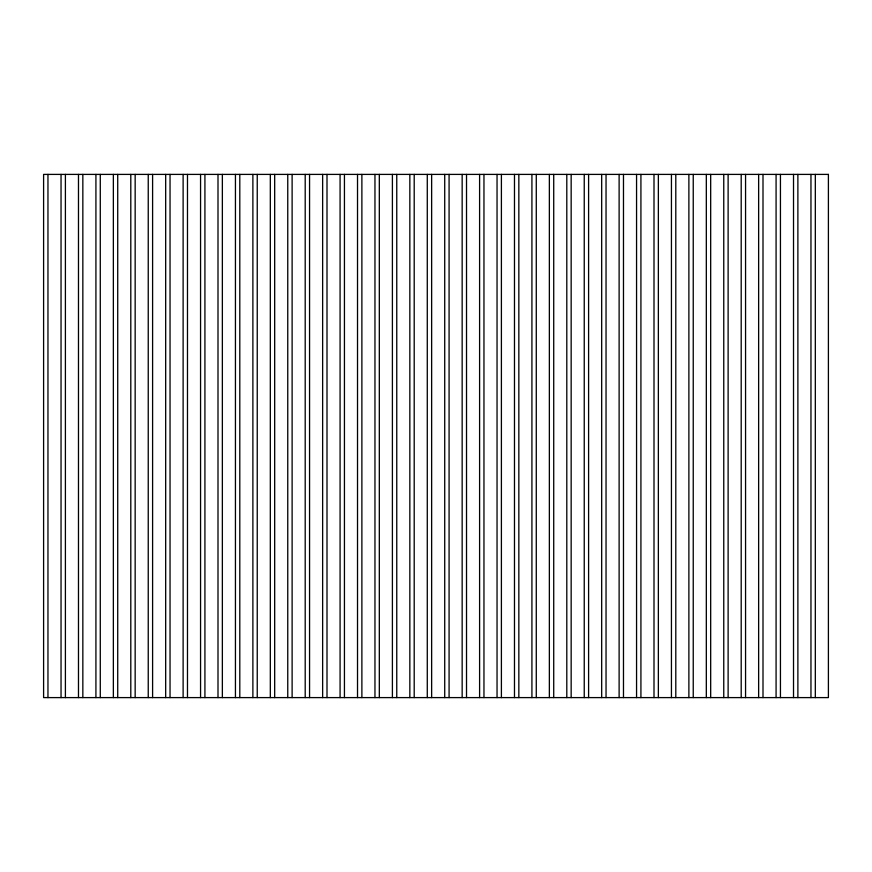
<?xml version="1.0" encoding="UTF-8"?>
<svg xmlns="http://www.w3.org/2000/svg" width="872" height="872" viewBox="0 0 872 872"><rect width="100%" height="100%" fill="white"/><g stroke="black" fill="none" stroke-linecap="round" stroke-linejoin="round"><path stroke-width="1.31" d="M815.32 174.4L815.32 697.6M810.96 174.4L810.96 697.6M797.88 174.4L797.88 697.6M793.52 174.4L793.52 697.6M780.44 174.4L780.44 697.6M776.08 174.4L776.08 697.6M763 174.4L763 697.6M758.64 174.4L758.64 697.6M745.56 174.4L745.56 697.6M741.2 174.4L741.2 697.6M728.12 174.4L728.12 697.6M723.76 174.4L723.76 697.6M710.68 174.4L710.68 697.6M706.32 174.4L706.32 697.6M693.24 174.4L693.24 697.6M688.88 174.4L688.88 697.6M675.8 174.4L675.8 697.6M671.44 174.4L671.44 697.6M658.36 174.4L658.36 697.6M654 174.4L654 697.6M640.92 174.4L640.92 697.6M636.56 174.4L636.56 697.6M623.48 174.4L623.48 697.6M619.12 174.4L619.12 697.6M606.04 174.4L606.04 697.6M601.68 174.4L601.68 697.6M588.6 174.4L588.6 697.6M584.24 174.4L584.24 697.6M571.16 174.4L571.16 697.6M566.8 174.4L566.8 697.6M553.72 174.4L553.72 697.6M549.36 174.4L549.36 697.6M536.28 174.4L536.28 697.6M531.92 174.4L531.92 697.6M518.84 174.4L518.84 697.6M514.48 174.4L514.48 697.6M501.4 174.4L501.4 697.6M497.04 174.4L497.04 697.6M483.96 174.4L483.96 697.6M479.6 174.4L479.6 697.6M466.52 174.4L466.52 697.6M462.16 174.4L462.16 697.6M449.08 174.4L449.08 697.6M444.72 174.4L444.72 697.6M431.64 174.4L431.64 697.6M427.28 174.4L427.28 697.6M414.2 174.4L414.2 697.6M409.84 174.4L409.84 697.6M396.76 174.4L396.76 697.6M392.4 174.4L392.4 697.6M379.32 174.4L379.32 697.6M374.96 174.4L374.96 697.6M361.88 174.4L361.88 697.6M357.52 174.4L357.52 697.6M344.44 174.4L344.44 697.6M340.08 174.4L340.08 697.6M327 174.4L327 697.6M322.64 174.4L322.64 697.6M309.56 174.4L309.56 697.6M305.2 174.4L305.2 697.6M292.12 174.4L292.12 697.6M287.76 174.4L287.76 697.6M274.68 174.4L274.68 697.6M270.32 174.4L270.32 697.6M257.24 174.4L257.24 697.6M252.88 174.4L252.88 697.6M239.8 174.4L239.8 697.6M235.44 174.4L235.44 697.6M222.36 174.4L222.36 697.6M218 174.4L218 697.6M204.92 174.4L204.92 697.6M200.56 174.4L200.56 697.6M187.48 174.4L187.48 697.6M183.12 174.4L183.12 697.6M170.04 174.4L170.04 697.6M165.68 174.4L165.68 697.6M152.6 174.4L152.6 697.6M148.24 174.4L148.24 697.6M135.16 174.4L135.16 697.6M130.8 174.4L130.8 697.6M117.72 174.4L117.72 697.6M113.36 174.4L113.36 697.6M100.28 174.4L100.28 697.6M95.92 174.4L95.92 697.6M82.84 174.4L82.84 697.6M78.48 174.4L78.48 697.6M65.4 174.4L65.4 697.6M61.04 174.4L61.04 697.6M47.96 174.4L47.96 697.6M828.4 174.4L43.6 174.4L43.6 697.6L828.4 697.6L828.4 174.4"/></g></svg>
